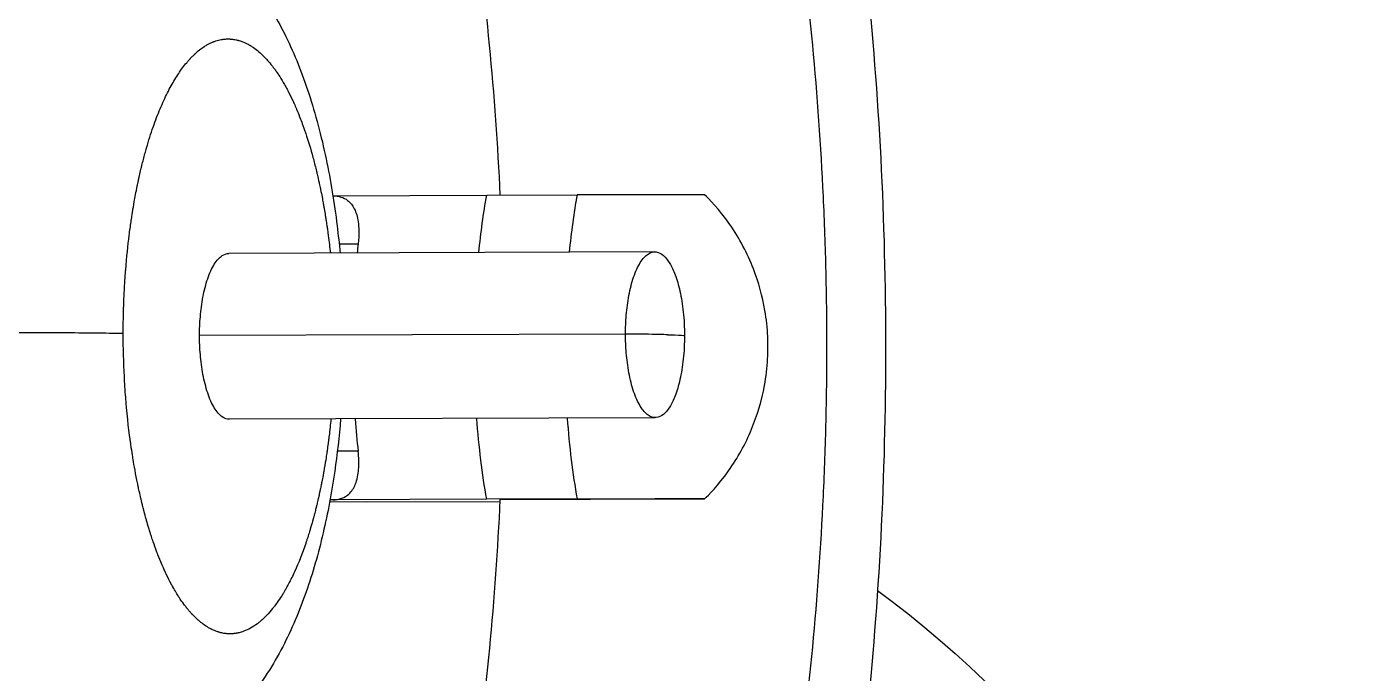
# Model space of a CAD drawing. Header units: millimetres. Extents: x 48717 to 75522, y 76128 to 88842.
# Drawn here: x 57371.9 to 57469.3, y 81718.6 to 81765.3 of the extents above; entities that cross this region are included whole.
import ezdxf

# ---------------------------------------------------------------- set-up
doc = ezdxf.new("R2010")
doc.units = ezdxf.units.MM
doc.layers.add('Top (Plan) View2-DV20-S1B-001a', color=140, linetype='Continuous')
doc.layers.add('Top (Plan) View2-DV20-S1B-002a', color=140, linetype='Continuous')

# ---------------------------------------------------------------- blocks, each defined once
blk = doc.blocks.new('*U751')
at = {"layer": 'Top (Plan) View2-DV20-S1B-002a', "color": 0, "linetype": 'ByBlock', "lineweight": -2}
for p, q in [((57394.023, 81753.098), (57405.156, 81753.14)), ((57394.023, 81753.098), (57394.032, 81753.098)), ((57405.156, 81753.14), (57411.698, 81753.165)), ((57394.474, 81749.629), (57395.85, 81749.62)), ((57417.32, 81749.043), (57386.48, 81748.926)), ((57415.208, 81743.099), (57384.368, 81742.982)), ((57417.366, 81737.043), (57386.525, 81736.926)), ((57395.85, 81734.621), (57394.347, 81734.63)), ((57393.79, 81730.966), (57396.427, 81730.949)), ((57394.008, 81731.099), (57393.814, 81731.1)), ((57405.156, 81731.141), (57394.008, 81731.099)), ((57396.427, 81730.949), (57406.137, 81730.986)), ((57411.698, 81731.166), (57405.156, 81731.141)), ((57406.143, 81731.116), (57412.685, 81731.14))]:
    blk.add_line(p, q, dxfattribs=at)
for points, knots in [([(57406.141, 81753.144), (57405.799, 81760.385), (57405.103, 81767.703), (57403.526, 81778.226), (57402.908, 81781.672), (57401.727, 81787.264), (57401.208, 81789.481), (57400.654, 81791.621)], [-3.44926, -3.44926, -3.44926, -3.44926, -2.469944, -2.469944, -1.975955, -1.975955, -1.635717, -1.635717, -1.635717, -1.635717]), ([(57424.041, 81791.621), (57424.586, 81789.509), (57425.098, 81787.322), (57426.271, 81781.761), (57426.89, 81778.315), (57428.476, 81767.731), (57429.175, 81760.345), (57429.599, 81751.215), (57429.661, 81749.394), (57429.786, 81743.975), (57429.787, 81740.419), (57429.662, 81735.006), (57429.599, 81733.188), (57429.344, 81727.724), (57429.086, 81724.067), (57428.388, 81716.82), (57427.947, 81713.231), (57426.625, 81704.48), (57425.631, 81699.428), (57423.792, 81692.03), (57423.062, 81689.443), (57422.285, 81686.999)], [1.640429, 1.640429, 1.640429, 1.640429, 1.975955, 1.975955, 2.469944, 2.469944, 3.457922, 3.457922, 3.704916, 3.704916, 4.198905, 4.198905, 4.445899, 4.445899, 4.939888, 4.939888, 5.433877, 5.433877, 6.17486, 6.17486, 6.602891, 6.602891, 6.602891, 6.602891]), ([(57429.134, 81791.621), (57429.809, 81788.465), (57430.43, 81785.153), (57431.633, 81777.688), (57432.192, 81773.487), (57433.099, 81764.821), (57433.449, 81760.355), (57433.917, 81751.287), (57434.035, 81746.684), (57434.035, 81737.486), (57433.917, 81732.89), (57433.449, 81723.846), (57433.099, 81719.398), (57432.192, 81710.78), (57431.633, 81706.611), (57430.339, 81698.646), (57429.603, 81694.85), (57427.961, 81687.577), (57427.05, 81684.118), (57426.086, 81680.914)], [-3.495986, -3.495986, -3.495986, -3.495986, -3.242728, -3.242728, -2.947935, -2.947935, -2.653141, -2.653141, -2.358348, -2.358348, -2.063554, -2.063554, -1.768761, -1.768761, -1.473967, -1.473967, -1.179174, -1.179174, -0.873245, -0.873245, -0.873245, -0.873245]), ([(57378.222, 81774.368), (57379.239, 81774.279), (57380.273, 81774.057), (57382.237, 81773.385), (57383.168, 81772.934), (57384.939, 81771.831), (57385.776, 81771.166), (57387.329, 81769.671), (57388.049, 81768.814), (57389.417, 81766.885), (57390.05, 81765.794), (57391.249, 81763.343), (57391.798, 81761.959), (57392.765, 81759.008), (57393.184, 81757.422), (57393.859, 81754.213), (57394.126, 81752.586), (57394.408, 81750.273), (57394.478, 81749.617), (57394.538, 81748.957)], [0, 0, 0, 0, 3.57289, 3.57289, 7.2111, 7.2111, 11.061219, 11.061219, 15.226807, 15.226807, 19.964831, 19.964831, 25.317308, 25.317308, 30.821538, 30.821538, 36.021962, 36.021962, 38.045423, 38.045423, 38.045423, 38.045423]), ([(57378.842, 81743.127), (57378.842, 81743.516), (57378.848, 81744.099), (57378.864, 81744.776), (57378.875, 81745.114), (57378.881, 81745.282), (57378.885, 81745.377), (57378.886, 81745.424), (57378.887, 81745.448), (57378.887, 81745.45), (57378.889, 81745.495), (57378.897, 81745.71), (57378.925, 81746.283), (57378.937, 81746.516), (57378.963, 81746.926), (57378.972, 81747.072), (57378.988, 81747.307), (57378.997, 81747.429), (57379.008, 81747.577), (57379.014, 81747.652), (57379.017, 81747.69), (57379.018, 81747.707), (57379.019, 81747.718), (57379.02, 81747.725), (57379.095, 81748.693), (57379.185, 81749.526), (57379.318, 81750.591), (57379.362, 81750.916), (57379.427, 81751.359), (57379.448, 81751.5), (57379.479, 81751.7), (57379.494, 81751.798), (57379.511, 81751.907), (57379.52, 81751.96), (57379.524, 81751.987), (57379.526, 81751.998), (57379.527, 81752.005), (57379.528, 81752.011), (57379.551, 81752.151), (57379.588, 81752.375), (57379.696, 81752.983), (57379.767, 81753.367), (57379.882, 81753.931), (57379.907, 81754.048), (57379.936, 81754.184), (57379.939, 81754.199), (57379.946, 81754.23), (57379.948, 81754.238), (57379.955, 81754.27), (57379.969, 81754.335), (57380.019, 81754.564), (57380.063, 81754.756), (57380.114, 81754.971), (57380.138, 81755.074), (57380.162, 81755.173), (57380.174, 81755.221), (57380.178, 81755.236), (57380.186, 81755.271), (57380.225, 81755.427), (57380.301, 81755.726), (57380.376, 81756.01), (57380.455, 81756.296), (57380.492, 81756.429), (57380.607, 81756.83), (57380.686, 81757.09), (57380.926, 81757.847), (57381.092, 81758.32), (57381.432, 81759.207), (57381.605, 81759.619), (57381.956, 81760.382), (57382.133, 81760.732), (57382.49, 81761.378), (57382.671, 81761.676), (57383.043, 81762.233), (57383.234, 81762.49), (57383.486, 81762.793), (57383.562, 81762.882), (57383.653, 81762.983), (57383.704, 81763.039), (57383.73, 81763.067), (57383.743, 81763.081), (57383.744, 81763.082), (57383.766, 81763.105), (57383.803, 81763.144), (57383.883, 81763.225), (57383.913, 81763.255), (57383.965, 81763.305), (57383.993, 81763.332), (57384.028, 81763.365), (57384.044, 81763.379), (57384.054, 81763.389), (57384.061, 81763.394), (57384.216, 81763.536), (57384.349, 81763.644), (57384.519, 81763.771), (57384.571, 81763.808), (57384.64, 81763.856), (57384.673, 81763.878), (57384.708, 81763.902), (57384.725, 81763.912), (57384.733, 81763.918), (57384.736, 81763.92), (57384.739, 81763.921), (57384.74, 81763.922), (57384.786, 81763.952), (57384.867, 81764.003), (57385.045, 81764.1), (57385.114, 81764.135), (57385.231, 81764.189), (57385.273, 81764.207), (57385.339, 81764.234), (57385.373, 81764.248), (57385.415, 81764.264), (57385.436, 81764.271), (57385.447, 81764.275), (57385.451, 81764.277), (57385.454, 81764.278), (57385.456, 81764.279), (57385.58, 81764.323), (57385.766, 81764.377), (57385.986, 81764.419), (57386.097, 81764.434), (57386.16, 81764.441), (57386.191, 81764.444), (57386.207, 81764.446), (57386.208, 81764.446), (57386.239, 81764.449), (57386.354, 81764.461), (57386.582, 81764.45), (57386.609, 81764.449), (57386.64, 81764.446), (57386.644, 81764.446), (57386.651, 81764.445), (57386.653, 81764.445), (57386.661, 81764.445), (57386.678, 81764.443), (57386.736, 81764.438), (57386.785, 81764.431), (57386.895, 81764.415), (57386.959, 81764.403), (57387.04, 81764.386), (57387.065, 81764.38), (57387.089, 81764.374), (57387.092, 81764.374), (57387.096, 81764.373), (57387.097, 81764.373), (57387.1, 81764.372), (57387.105, 81764.371), (57387.123, 81764.366), (57387.166, 81764.355), (57387.205, 81764.344), (57387.33, 81764.308), (57387.421, 81764.275), (57387.667, 81764.178), (57387.794, 81764.113), (57387.928, 81764.041), (57387.963, 81764.021), (57387.992, 81764.004), (57387.995, 81764.002), (57387.999, 81764), (57387.999, 81763.999), (57388.001, 81763.999), (57388.008, 81763.994), (57388.031, 81763.981), (57388.086, 81763.947), (57388.268, 81763.832), (57388.564, 81763.616), (57388.89, 81763.325), (57389.116, 81763.095), (57389.244, 81762.957), (57389.308, 81762.885), (57389.34, 81762.849), (57389.341, 81762.848), (57389.345, 81762.843), (57389.411, 81762.77), (57389.601, 81762.535), (57389.679, 81762.435), (57389.818, 81762.247), (57389.868, 81762.178), (57389.948, 81762.063), (57389.99, 81762.003), (57390.04, 81761.929), (57390.066, 81761.89), (57390.08, 81761.869), (57390.086, 81761.859), (57390.09, 81761.854), (57390.091, 81761.851), (57390.197, 81761.691), (57390.31, 81761.511), (57390.488, 81761.208), (57390.549, 81761.102), (57390.642, 81760.933), (57390.689, 81760.846), (57390.745, 81760.741), (57390.773, 81760.687), (57390.785, 81760.664), (57390.793, 81760.648), (57390.798, 81760.639), (57390.913, 81760.416), (57391.024, 81760.19), (57391.189, 81759.835), (57391.243, 81759.714), (57391.324, 81759.529), (57391.365, 81759.435), (57391.412, 81759.324), (57391.438, 81759.262), (57391.45, 81759.232), (57391.457, 81759.216), (57391.458, 81759.213), (57391.508, 81759.094), (57391.584, 81758.907), (57391.735, 81758.514), (57391.791, 81758.363), (57391.884, 81758.107), (57391.916, 81758.017), (57391.966, 81757.873), (57391.992, 81757.799), (57392.022, 81757.71), (57392.038, 81757.664), (57392.045, 81757.641), (57392.049, 81757.631), (57392.051, 81757.624), (57392.052, 81757.62), (57392.24, 81757.061), (57392.415, 81756.482), (57392.658, 81755.587), (57392.736, 81755.284), (57392.824, 81754.921), (57392.838, 81754.863), (57392.853, 81754.801), (57392.854, 81754.795), (57392.855, 81754.791), (57392.856, 81754.786), (57392.864, 81754.753), (57392.875, 81754.707), (57392.911, 81754.554), (57392.945, 81754.408), (57393.009, 81754.122), (57393.032, 81754.015), (57393.07, 81753.839), (57393.083, 81753.777), (57393.11, 81753.648), (57393.119, 81753.602), (57393.17, 81753.355), (57393.205, 81753.177), (57393.266, 81752.859), (57393.292, 81752.72), (57393.317, 81752.586), (57393.321, 81752.565), (57393.324, 81752.544), (57393.327, 81752.53), (57393.329, 81752.518), (57393.338, 81752.468), (57393.359, 81752.348), (57393.408, 81752.067), (57393.464, 81751.73), (57393.505, 81751.473), (57393.521, 81751.372), (57393.521, 81751.373), (57393.521, 81751.369), (57393.523, 81751.356), (57393.526, 81751.335), (57393.54, 81751.249), (57393.559, 81751.122), (57393.6, 81750.845), (57393.615, 81750.739), (57393.64, 81750.557), (57393.654, 81750.461), (57393.67, 81750.34), (57393.678, 81750.277), (57393.683, 81750.242), (57393.685, 81750.226), (57393.686, 81750.217), (57393.687, 81750.213), (57393.742, 81749.792), (57393.792, 81749.373), (57393.837, 81748.954)], [0.5000009, 0.5000009, 0.5000009, 0.5000009, 0.5078134, 0.5117197, 0.5136728, 0.5146493, 0.5151376, 0.5155954, 0.5155954, 0.5156259, 0.5156259, 0.5234384, 0.5234384, 0.5273446, 0.5273446, 0.5292978, 0.5292978, 0.5302743, 0.5307626, 0.5310067, 0.5311288, 0.5311898, 0.5311898, 0.5312509, 0.5312509, 0.5468758, 0.5468758, 0.5546883, 0.5546883, 0.5585946, 0.5585946, 0.5605477, 0.5615243, 0.5620125, 0.5622567, 0.5623787, 0.5623787, 0.5625008, 0.5625008, 0.5703133, 0.5703133, 0.5781258, 0.5781258, 0.5800789, 0.5800789, 0.580323, 0.580323, 0.5805672, 0.5805672, 0.5810555, 0.582032, 0.5859383, 0.5859383, 0.5878914, 0.588868, 0.588868, 0.5893562, 0.5893562, 0.5898445, 0.5937508, 0.597657, 0.597657, 0.6015632, 0.6015632, 0.6093757, 0.6093757, 0.6250007, 0.6250007, 0.6406257, 0.6406257, 0.6562506, 0.6562506, 0.6718756, 0.6718756, 0.6875006, 0.6875006, 0.6914068, 0.6933599, 0.6943365, 0.695252, 0.695252, 0.6953131, 0.6953131, 0.6992193, 0.6992193, 0.7011724, 0.7011724, 0.702149, 0.7026373, 0.7028814, 0.7028814, 0.7031256, 0.7031256, 0.710938, 0.710938, 0.7148443, 0.7148443, 0.7167974, 0.717774, 0.7182622, 0.7185064, 0.7186285, 0.7186285, 0.7187505, 0.7187505, 0.726563, 0.726563, 0.7304693, 0.7304693, 0.7324224, 0.7324224, 0.7333989, 0.7338872, 0.7341314, 0.7342534, 0.7343145, 0.7343145, 0.7343755, 0.7343755, 0.742188, 0.7460942, 0.7480473, 0.7490239, 0.7499394, 0.7499394, 0.7500005, 0.7500005, 0.757813, 0.757813, 0.7587895, 0.7587895, 0.7589116, 0.7589116, 0.7590337, 0.7590337, 0.7592778, 0.7597661, 0.7617192, 0.7617192, 0.7656254, 0.7656254, 0.7675786, 0.7675786, 0.7678227, 0.7678227, 0.7678837, 0.7678837, 0.7679448, 0.7680668, 0.7685551, 0.7695317, 0.7695317, 0.7734379, 0.7734379, 0.7812504, 0.7812504, 0.7851566, 0.7851566, 0.7856449, 0.785706, 0.785706, 0.785767, 0.785767, 0.7861332, 0.7871098, 0.7890629, 0.7968754, 0.8046879, 0.8085941, 0.8105472, 0.8124698, 0.8124698, 0.8125003, 0.8125003, 0.8203128, 0.8203128, 0.8242191, 0.8242191, 0.8261722, 0.8261722, 0.8271488, 0.827637, 0.8278812, 0.8280032, 0.8280948, 0.8280948, 0.8281253, 0.8281253, 0.8359378, 0.8359378, 0.839844, 0.839844, 0.8417972, 0.8427737, 0.843262, 0.8435062, 0.8435062, 0.8437503, 0.8437503, 0.8515628, 0.8515628, 0.855469, 0.855469, 0.8574221, 0.8583987, 0.858887, 0.8593142, 0.8593142, 0.8593753, 0.8593753, 0.8671877, 0.8671877, 0.871094, 0.871094, 0.8730471, 0.8730471, 0.8740237, 0.874512, 0.8747561, 0.8748782, 0.8749392, 0.8749392, 0.8750002, 0.8750002, 0.8906252, 0.8906252, 0.8984377, 0.8984377, 0.8999025, 0.8999025, 0.9000246, 0.9000246, 0.9001467, 0.9003908, 0.9023439, 0.9023439, 0.9062502, 0.9062502, 0.9082033, 0.9082033, 0.9091799, 0.9091799, 0.9101564, 0.9101564, 0.9140627, 0.9140627, 0.9179689, 0.9179689, 0.9184572, 0.9187013, 0.9187013, 0.9189455, 0.9189455, 0.919922, 0.9218751, 0.9257814, 0.9281007, 0.9281007, 0.9282228, 0.9282228, 0.9287111, 0.9296876, 0.9296876, 0.9335939, 0.9335939, 0.935547, 0.935547, 0.9365236, 0.9370118, 0.937256, 0.937378, 0.9374696, 0.9374696, 0.9375001, 0.9375001, 0.94764, 0.94764, 0.94764, 0.94764]), ([(57394.032, 81753.098), (57394.232, 81753.097), (57394.427, 81753.07), (57394.784, 81752.959), (57394.943, 81752.878), (57395.293, 81752.613), (57395.453, 81752.406), (57395.716, 81751.886), (57395.802, 81751.56), (57395.906, 81750.831), (57395.925, 81750.3), (57395.85, 81749.62)], [0.0025732, 0.0025732, 0.0025732, 0.0025732, 0.0668671, 0.0668671, 0.1294366, 0.1294366, 0.2230373, 0.2230373, 0.3358807, 0.3358807, 0.469553, 0.469553, 0.469553, 0.469553]), ([(57420.935, 81753.171), (57419.172, 81753.175), (57417.563, 81753.176), (57414.329, 81753.174), (57412.816, 81753.17), (57411.698, 81753.165)], [-0.6264189, -0.6264189, -0.6264189, -0.6264189, -0.3589308, -0.3589308, 0, 0, 0, 0]), ([(57420.936, 81731.172), (57421.205, 81731.432), (57421.909, 81732.12), (57423.337, 81734.131), (57423.893, 81735.143), (57424.754, 81737.225), (57425.069, 81738.291), (57425.385, 81740.015), (57425.463, 81740.658), (57425.53, 81741.842), (57425.532, 81742.379), (57425.476, 81743.546), (57425.407, 81744.174), (57425.123, 81745.825), (57424.843, 81746.837), (57424.028, 81748.944), (57423.458, 81750.025), (57421.967, 81752.17), (57421.22, 81752.898), (57420.935, 81753.171)], [0.0000306, 0.0000306, 0.0000306, 0.0000306, 0.113944, 0.113944, 0.2126323, 0.2126323, 0.3072869, 0.3072869, 0.3626238, 0.3626238, 0.4086978, 0.4086978, 0.4625818, 0.4625818, 0.5520161, 0.5520161, 0.6564547, 0.6564547, 0.7774575, 0.7774575, 0.7774575, 0.7774575]), ([(57384.368, 81742.982), (57384.368, 81743.431), (57384.385, 81743.88), (57384.464, 81744.816), (57384.526, 81745.303), (57384.703, 81746.243), (57384.818, 81746.696), (57385.095, 81747.508), (57385.258, 81747.866), (57385.613, 81748.434), (57385.806, 81748.643), (57386.162, 81748.876), (57386.323, 81748.925), (57386.48, 81748.926)], [0, 0, 0, 0, 0.0666173, 0.0666173, 0.1332347, 0.1332347, 0.199852, 0.199852, 0.2664694, 0.2664694, 0.3330867, 0.3330867, 0.3875058, 0.3875058, 0.3875058, 0.3875058]), ([(57378.842, 81743.127), (57378.442, 81743.138), (57377.836, 81743.148), (57377.01, 81743.158), (57376.597, 81743.162), (57376.129, 81743.167), (57375.62, 81743.171), (57374.856, 81743.177), (57374, 81743.182), (57373.096, 81743.185), (57372.193, 81743.189), (57371.242, 81743.191), (57370.308, 81743.191), (57369.205, 81743.192), (57368.125, 81743.191), (57367.141, 81743.189)], [0.0001055, 0.0001055, 0.0001055, 0.0001055, 0.25, 0.25, 0.25, 0.375, 0.375, 0.375, 0.5625, 0.5625, 0.5625, 0.75, 0.75, 0.75, 0.9715873, 0.9715873, 0.9715873, 0.9715873]), ([(57393.883, 81736.954), (57393.861, 81736.739), (57393.84, 81736.543), (57393.821, 81736.367), (57393.767, 81735.877), (57393.723, 81735.541), (57393.699, 81735.358), (57393.697, 81735.339), (57393.694, 81735.321), (57393.692, 81735.305), (57393.691, 81735.297), (57393.69, 81735.29), (57393.689, 81735.283), (57393.689, 81735.279), (57393.688, 81735.276), (57393.688, 81735.272), (57393.688, 81735.271), (57393.688, 81735.269), (57393.687, 81735.268), (57393.687, 81735.267), (57393.687, 81735.266), (57393.687, 81735.265), (57393.687, 81735.265), (57393.687, 81735.265), (57393.687, 81735.264), (57393.687, 81735.264), (57393.687, 81735.264), (57393.687, 81735.263), (57393.685, 81735.253), (57393.68, 81735.216), (57393.677, 81735.192), (57393.672, 81735.149), (57393.666, 81735.108), (57393.661, 81735.069), (57393.632, 81734.856), (57393.61, 81734.705), (57393.598, 81734.618), (57393.59, 81734.563), (57393.585, 81734.533), (57393.585, 81734.53), (57393.585, 81734.529), (57393.584, 81734.522), (57393.583, 81734.516), (57393.582, 81734.509), (57393.581, 81734.503), (57393.58, 81734.495), (57393.578, 81734.481), (57393.575, 81734.463), (57393.572, 81734.444), (57393.543, 81734.247), (57393.478, 81733.806), (57393.356, 81733.129), (57393.353, 81733.112), (57393.35, 81733.095), (57393.347, 81733.078), (57393.346, 81733.069), (57393.345, 81733.065), (57393.344, 81733.06), (57393.343, 81733.055), (57393.342, 81733.05), (57393.341, 81733.045), (57393.338, 81733.025), (57393.334, 81733.005), (57393.33, 81732.985), (57393.324, 81732.951), (57393.318, 81732.917), (57393.311, 81732.882), (57393.311, 81732.877), (57393.31, 81732.872), (57393.309, 81732.867), (57393.279, 81732.709), (57393.249, 81732.551), (57393.219, 81732.394), (57393.21, 81732.352), (57393.202, 81732.309), (57393.193, 81732.267), (57393.171, 81732.153), (57393.148, 81732.039), (57393.124, 81731.925), (57393.108, 81731.847), (57393.091, 81731.769), (57393.075, 81731.692), (57393.067, 81731.653), (57393.058, 81731.614), (57393.05, 81731.575), (57393.042, 81731.539), (57393.034, 81731.503), (57393.026, 81731.466), (57393.023, 81731.452), (57393.023, 81731.452), (57393.022, 81731.446), (57393.003, 81731.361), (57392.961, 81731.171), (57392.893, 81730.883), (57392.881, 81730.832), (57392.868, 81730.778), (57392.854, 81730.721), (57392.847, 81730.693), (57392.84, 81730.664), (57392.833, 81730.634), (57392.829, 81730.619), (57392.825, 81730.604), (57392.822, 81730.588), (57392.82, 81730.581), (57392.818, 81730.573), (57392.816, 81730.565), (57392.815, 81730.561), (57392.814, 81730.557), (57392.813, 81730.554), (57392.812, 81730.55), (57392.811, 81730.545), (57392.81, 81730.542), (57392.784, 81730.437), (57392.759, 81730.337), (57392.734, 81730.241), (57392.734, 81730.238), (57392.733, 81730.235), (57392.732, 81730.233), (57392.717, 81730.173), (57392.702, 81730.115), (57392.687, 81730.059), (57392.667, 81729.984), (57392.648, 81729.913), (57392.63, 81729.844), (57392.621, 81729.81), (57392.611, 81729.776), (57392.602, 81729.743), (57392.598, 81729.726), (57392.594, 81729.71), (57392.589, 81729.694), (57392.587, 81729.686), (57392.585, 81729.678), (57392.582, 81729.67), (57392.581, 81729.664), (57392.579, 81729.658), (57392.578, 81729.652), (57392.576, 81729.647), (57392.576, 81729.646), (57392.576, 81729.645), (57392.572, 81729.632), (57392.561, 81729.591), (57392.542, 81729.523), (57392.511, 81729.411), (57392.458, 81729.225), (57392.382, 81728.969), (57392.373, 81728.939), (57392.364, 81728.908), (57392.354, 81728.877), (57392.349, 81728.861), (57392.344, 81728.844), (57392.339, 81728.828), (57392.337, 81728.82), (57392.334, 81728.812), (57392.332, 81728.803), (57392.33, 81728.799), (57392.329, 81728.795), (57392.328, 81728.791), (57392.327, 81728.787), (57392.325, 81728.78), (57392.324, 81728.778), (57392.285, 81728.651), (57392.243, 81728.517), (57392.198, 81728.377), (57392.175, 81728.307), (57392.152, 81728.236), (57392.128, 81728.164), (57392.116, 81728.127), (57392.104, 81728.091), (57392.091, 81728.054), (57392.085, 81728.035), (57392.079, 81728.017), (57392.072, 81727.998), (57392.069, 81727.989), (57392.066, 81727.979), (57392.063, 81727.97), (57392.06, 81727.961), (57392.056, 81727.95), (57392.053, 81727.942), (57391.812, 81727.237), (57391.543, 81726.547), (57391.246, 81725.897), (57391.107, 81725.592), (57390.962, 81725.296), (57390.81, 81725.011), (57390.751, 81724.899), (57390.69, 81724.789), (57390.629, 81724.68), (57390.622, 81724.667), (57390.614, 81724.653), (57390.606, 81724.64), (57390.602, 81724.633), (57390.597, 81724.624), (57390.593, 81724.616), (57390.588, 81724.607), (57390.583, 81724.599), (57390.578, 81724.591), (57390.559, 81724.557), (57390.54, 81724.525), (57390.521, 81724.493), (57390.484, 81724.429), (57390.447, 81724.368), (57390.411, 81724.309), (57390.161, 81723.898), (57389.955, 81723.611), (57389.802, 81723.41), (57389.78, 81723.381), (57389.76, 81723.356), (57389.739, 81723.329), (57389.637, 81723.198), (57389.505, 81723.035), (57389.341, 81722.855), (57389.233, 81722.737), (57389.111, 81722.611), (57388.974, 81722.484), (57388.953, 81722.464), (57388.931, 81722.444), (57388.909, 81722.424), (57388.906, 81722.422), (57388.903, 81722.419), (57388.901, 81722.417), (57388.898, 81722.414), (57388.896, 81722.413), (57388.894, 81722.411), (57388.89, 81722.407), (57388.886, 81722.403), (57388.882, 81722.4), (57388.873, 81722.392), (57388.865, 81722.385), (57388.857, 81722.378), (57388.823, 81722.348), (57388.79, 81722.32), (57388.757, 81722.292), (57388.69, 81722.236), (57388.624, 81722.183), (57388.558, 81722.133), (57388.226, 81721.882), (57387.897, 81721.701), (57387.575, 81721.581), (57387.511, 81721.558), (57387.444, 81721.535), (57387.378, 81721.516), (57387.334, 81721.503), (57387.29, 81721.491), (57387.246, 81721.48), (57387.244, 81721.479), (57387.242, 81721.479), (57387.239, 81721.478), (57387.154, 81721.457), (57387.069, 81721.441), (57386.984, 81721.428), (57386.947, 81721.423), (57386.91, 81721.418), (57386.873, 81721.414), (57386.871, 81721.414), (57386.871, 81721.414), (57386.871, 81721.414), (57386.87, 81721.414), (57386.87, 81721.414), (57386.869, 81721.414), (57386.868, 81721.414), (57386.865, 81721.414), (57386.862, 81721.413), (57386.857, 81721.413), (57386.849, 81721.412), (57386.839, 81721.411), (57386.791, 81721.406), (57386.694, 81721.397), (57386.551, 81721.397), (57386.547, 81721.397), (57386.543, 81721.397), (57386.54, 81721.398), (57386.536, 81721.398), (57386.534, 81721.398), (57386.532, 81721.398), (57386.527, 81721.398), (57386.522, 81721.398), (57386.517, 81721.398), (57386.507, 81721.398), (57386.498, 81721.398), (57386.488, 81721.399), (57386.487, 81721.399), (57386.486, 81721.399), (57386.484, 81721.399), (57386.448, 81721.4), (57386.414, 81721.402), (57386.381, 81721.404), (57386.348, 81721.406), (57386.317, 81721.409), (57386.288, 81721.412), (57386.274, 81721.413), (57386.26, 81721.415), (57386.247, 81721.416), (57386.24, 81721.417), (57386.234, 81721.418), (57386.227, 81721.419), (57386.224, 81721.419), (57386.221, 81721.42), (57386.218, 81721.42), (57386.216, 81721.42), (57386.215, 81721.42), (57386.213, 81721.421), (57386.212, 81721.421), (57386.211, 81721.421), (57386.209, 81721.421), (57386.102, 81721.436), (57385.997, 81721.456), (57385.892, 81721.483), (57385.871, 81721.488), (57385.85, 81721.494), (57385.829, 81721.5), (57385.798, 81721.508), (57385.767, 81721.518), (57385.735, 81721.528), (57385.726, 81721.531), (57385.716, 81721.534), (57385.706, 81721.537), (57385.703, 81721.538), (57385.703, 81721.538), (57385.702, 81721.538), (57385.701, 81721.538), (57385.7, 81721.539), (57385.7, 81721.539), (57385.694, 81721.541), (57385.688, 81721.543), (57385.681, 81721.545), (57385.624, 81721.564), (57385.5, 81721.604), (57385.313, 81721.691), (57385.297, 81721.698), (57385.28, 81721.706), (57385.262, 81721.715), (57385.255, 81721.718), (57385.248, 81721.722), (57385.24, 81721.726), (57385.234, 81721.729), (57385.227, 81721.732), (57385.221, 81721.735), (57385.219, 81721.736), (57385.216, 81721.737), (57385.214, 81721.738), (57385.211, 81721.74), (57385.208, 81721.742), (57385.205, 81721.743), (57385.196, 81721.748), (57385.187, 81721.752), (57385.178, 81721.757), (57385.142, 81721.775), (57385.108, 81721.794), (57385.075, 81721.812), (57385.008, 81721.849), (57384.948, 81721.886), (57384.892, 81721.921), (57384.864, 81721.939), (57384.838, 81721.956), (57384.813, 81721.973), (57384.8, 81721.981), (57384.788, 81721.99), (57384.776, 81721.998), (57384.77, 81722.002), (57384.764, 81722.006), (57384.758, 81722.01), (57384.755, 81722.012), (57384.752, 81722.014), (57384.749, 81722.016), (57384.748, 81722.017), (57384.747, 81722.018), (57384.745, 81722.019), (57384.744, 81722.02), (57384.743, 81722.02), (57384.741, 81722.022), (57384.728, 81722.031), (57384.716, 81722.04), (57384.703, 81722.049), (57384.598, 81722.123), (57384.496, 81722.202), (57384.396, 81722.285), (57384.368, 81722.308), (57384.34, 81722.332), (57384.313, 81722.355), (57384.306, 81722.361), (57384.299, 81722.367), (57384.292, 81722.373), (57384.291, 81722.375), (57384.289, 81722.376), (57384.287, 81722.378), (57384.285, 81722.379), (57384.283, 81722.382), (57384.28, 81722.384), (57384.276, 81722.387), (57384.273, 81722.39), (57384.27, 81722.393), (57384.268, 81722.395), (57384.265, 81722.397), (57384.263, 81722.399), (57384.241, 81722.418), (57384.22, 81722.437), (57384.199, 81722.455), (57384.037, 81722.603), (57383.93, 81722.714), (57383.874, 81722.773), (57383.867, 81722.781), (57383.861, 81722.787), (57383.855, 81722.793), (57383.854, 81722.795), (57383.852, 81722.796), (57383.851, 81722.797), (57383.85, 81722.799), (57383.847, 81722.802), (57383.843, 81722.806), (57383.837, 81722.813), (57383.83, 81722.82), (57383.823, 81722.827), (57383.797, 81722.856), (57383.77, 81722.885), (57383.744, 81722.914), (57383.692, 81722.973), (57383.64, 81723.033), (57383.588, 81723.094), (57383.581, 81723.103), (57383.573, 81723.112), (57383.566, 81723.121), (57383.548, 81723.143), (57383.53, 81723.165), (57383.512, 81723.187), (57383.499, 81723.202), (57383.486, 81723.218), (57383.473, 81723.234), (57383.462, 81723.249), (57383.45, 81723.264), (57383.438, 81723.278), (57383.435, 81723.282), (57383.435, 81723.282), (57383.434, 81723.283), (57383.394, 81723.334), (57383.234, 81723.526), (57382.974, 81723.911), (57382.972, 81723.913), (57382.971, 81723.916), (57382.969, 81723.918), (57382.952, 81723.944), (57382.934, 81723.97), (57382.916, 81723.998), (57382.906, 81724.013), (57382.896, 81724.028), (57382.886, 81724.043), (57382.881, 81724.051), (57382.876, 81724.059), (57382.871, 81724.067), (57382.868, 81724.071), (57382.865, 81724.075), (57382.863, 81724.079), (57382.861, 81724.082), (57382.859, 81724.085), (57382.857, 81724.088), (57382.853, 81724.094), (57382.853, 81724.095), (57382.851, 81724.097), (57382.801, 81724.174), (57382.741, 81724.269), (57382.672, 81724.383), (57382.6, 81724.501), (57382.518, 81724.641), (57382.427, 81724.806), (57382.418, 81724.822), (57382.409, 81724.837), (57382.4, 81724.854), (57382.386, 81724.879), (57382.372, 81724.905), (57382.358, 81724.931), (57382.351, 81724.944), (57382.343, 81724.958), (57382.336, 81724.971), (57382.332, 81724.978), (57382.329, 81724.985), (57382.325, 81724.992), (57382.321, 81724.999), (57382.317, 81725.007), (57382.314, 81725.012), (57382.185, 81725.253), (57382.067, 81725.49), (57381.958, 81725.718), (57381.938, 81725.758), (57381.92, 81725.798), (57381.901, 81725.838), (57381.88, 81725.882), (57381.86, 81725.926), (57381.84, 81725.97), (57381.83, 81725.991), (57381.82, 81726.013), (57381.81, 81726.034), (57381.805, 81726.045), (57381.801, 81726.055), (57381.796, 81726.065), (57381.793, 81726.071), (57381.791, 81726.077), (57381.788, 81726.083), (57381.787, 81726.085), (57381.786, 81726.088), (57381.784, 81726.091), (57381.783, 81726.093), (57381.782, 81726.097), (57381.781, 81726.099), (57381.698, 81726.282), (57381.553, 81726.608), (57381.351, 81727.129), (57381.351, 81727.131), (57381.35, 81727.133), (57381.349, 81727.136), (57381.335, 81727.171), (57381.321, 81727.206), (57381.307, 81727.243), (57381.3, 81727.263), (57381.292, 81727.283), (57381.285, 81727.303), (57381.281, 81727.313), (57381.277, 81727.323), (57381.273, 81727.333), (57381.271, 81727.338), (57381.27, 81727.344), (57381.268, 81727.349), (57381.267, 81727.351), (57381.266, 81727.354), (57381.265, 81727.356), (57381.264, 81727.359), (57381.263, 81727.362), (57381.262, 81727.364), (57381.177, 81727.591), (57381.093, 81727.825), (57381.01, 81728.066), (57380.969, 81728.187), (57380.928, 81728.309), (57380.887, 81728.433), (57380.866, 81728.495), (57380.846, 81728.558), (57380.826, 81728.621), (57380.825, 81728.625), (57380.823, 81728.629), (57380.822, 81728.633), (57380.813, 81728.66), (57380.804, 81728.688), (57380.796, 81728.716), (57380.791, 81728.732), (57380.786, 81728.748), (57380.78, 81728.763), (57380.776, 81728.777), (57380.772, 81728.791), (57380.767, 81728.805), (57380.765, 81728.812), (57380.765, 81728.812), (57380.765, 81728.814), (57380.752, 81728.854), (57380.698, 81729.023), (57380.608, 81729.334), (57380.599, 81729.364), (57380.589, 81729.396), (57380.58, 81729.429), (57380.572, 81729.456), (57380.564, 81729.484), (57380.556, 81729.513), (57380.552, 81729.528), (57380.547, 81729.543), (57380.543, 81729.558), (57380.541, 81729.565), (57380.539, 81729.573), (57380.537, 81729.58), (57380.536, 81729.584), (57380.534, 81729.588), (57380.533, 81729.592), (57380.532, 81729.596), (57380.531, 81729.601), (57380.53, 81729.603), (57380.522, 81729.632), (57380.514, 81729.66), (57380.507, 81729.687), (57380.447, 81729.899), (57380.396, 81730.091), (57380.352, 81730.259), (57380.343, 81730.291), (57380.335, 81730.322), (57380.327, 81730.352), (57380.323, 81730.367), (57380.32, 81730.382), (57380.316, 81730.397), (57380.314, 81730.404), (57380.312, 81730.411), (57380.31, 81730.419), (57380.308, 81730.426), (57380.307, 81730.431), (57380.305, 81730.44), (57380.291, 81730.495), (57380.277, 81730.55), (57380.263, 81730.605), (57380.24, 81730.695), (57380.218, 81730.785), (57380.196, 81730.875), (57380.178, 81730.949), (57380.16, 81731.023), (57380.142, 81731.097), (57380.133, 81731.134), (57380.124, 81731.171), (57380.116, 81731.209), (57380.107, 81731.244), (57380.099, 81731.279), (57380.091, 81731.314), (57380.087, 81731.333), (57380.086, 81731.335), (57380.084, 81731.345), (57380.058, 81731.455), (57380.015, 81731.642), (57379.957, 81731.915), (57379.946, 81731.964), (57379.935, 81732.016), (57379.924, 81732.07), (57379.918, 81732.098), (57379.912, 81732.126), (57379.906, 81732.154), (57379.903, 81732.169), (57379.9, 81732.183), (57379.897, 81732.198), (57379.896, 81732.205), (57379.894, 81732.213), (57379.893, 81732.22), (57379.891, 81732.228), (57379.889, 81732.236), (57379.888, 81732.243), (57379.737, 81732.972), (57379.632, 81733.578), (57379.558, 81734.024), (57379.548, 81734.087), (57379.537, 81734.149), (57379.528, 81734.205), (57379.497, 81734.4), (57379.463, 81734.619), (57379.427, 81734.863), (57379.319, 81735.599), (57379.192, 81736.564), (57379.081, 81737.79), (57379.07, 81737.906), (57379.06, 81738.025), (57379.05, 81738.146), (57379.045, 81738.207), (57379.04, 81738.268), (57379.035, 81738.33), (57379.032, 81738.361), (57379.03, 81738.392), (57379.027, 81738.423), (57379.026, 81738.439), (57379.025, 81738.454), (57379.023, 81738.47), (57379.023, 81738.478), (57379.022, 81738.486), (57379.022, 81738.493), (57379.021, 81738.501), (57379.02, 81738.511), (57379.02, 81738.517), (57378.981, 81739.018), (57378.948, 81739.524), (57378.922, 81740.034), (57378.869, 81741.054), (57378.843, 81742.091), (57378.842, 81743.127)], [0.0480339, 0.0480339, 0.0480339, 0.0480339, 0.0513458, 0.0513458, 0.0513458, 0.060547, 0.060547, 0.060547, 0.0615236, 0.0615236, 0.0615236, 0.0620118, 0.0620118, 0.0620118, 0.062256, 0.062256, 0.062256, 0.0623706, 0.0623706, 0.0623706, 0.062428, 0.062428, 0.062428, 0.0624567, 0.0624567, 0.0624567, 0.0624853, 0.0624853, 0.0624853, 0.062788, 0.062788, 0.062788, 0.0633459, 0.0633459, 0.0633459, 0.0664064, 0.0664064, 0.0664064, 0.0683595, 0.0683595, 0.0683595, 0.0688478, 0.0688478, 0.0688478, 0.0693361, 0.0693361, 0.0693361, 0.0703126, 0.0703126, 0.0703126, 0.0800783, 0.0800783, 0.0800783, 0.0803224, 0.0803224, 0.0803224, 0.0804445, 0.0804445, 0.0804445, 0.0805666, 0.0805666, 0.0805666, 0.0810548, 0.0810548, 0.0810548, 0.0819047, 0.0819047, 0.0819047, 0.0820314, 0.0820314, 0.0820314, 0.0859377, 0.0859377, 0.0859377, 0.0869958, 0.0869958, 0.0869958, 0.0898439, 0.0898439, 0.0898439, 0.091797, 0.091797, 0.091797, 0.0927736, 0.0927736, 0.0927736, 0.0936891, 0.0936891, 0.0936891, 0.0940592, 0.0940592, 0.0940592, 0.0996096, 0.0996096, 0.0996096, 0.1005861, 0.1005861, 0.1005861, 0.1010744, 0.1010744, 0.1010744, 0.1013185, 0.1013185, 0.1013185, 0.1014406, 0.1014406, 0.1014406, 0.1015017, 0.1015017, 0.1015017, 0.1015627, 0.1015627, 0.1015627, 0.1039283, 0.1039283, 0.1039283, 0.1039964, 0.1039964, 0.1039964, 0.1054689, 0.1054689, 0.1054689, 0.1074221, 0.1074221, 0.1074221, 0.1083986, 0.1083986, 0.1083986, 0.1088869, 0.1088869, 0.1088869, 0.1091311, 0.1091311, 0.1091311, 0.1093142, 0.1093142, 0.1093142, 0.1094844, 0.1094844, 0.1094844, 0.112038, 0.112038, 0.112038, 0.1162112, 0.1162112, 0.1162112, 0.1166994, 0.1166994, 0.1166994, 0.1169436, 0.1169436, 0.1169436, 0.1170656, 0.1170656, 0.1170656, 0.1171267, 0.1171267, 0.1171267, 0.1171877, 0.1171877, 0.1171877, 0.121094, 0.121094, 0.121094, 0.1230471, 0.1230471, 0.1230471, 0.1240237, 0.1240237, 0.1240237, 0.124512, 0.124512, 0.124512, 0.1247561, 0.1247561, 0.1247561, 0.1250002, 0.1250002, 0.1250002, 0.1462859, 0.1462859, 0.1462859, 0.1562503, 0.1562503, 0.1562503, 0.1601565, 0.1601565, 0.1601565, 0.1606448, 0.1606448, 0.1606448, 0.160889, 0.160889, 0.160889, 0.1611331, 0.1611331, 0.1611331, 0.1621097, 0.1621097, 0.1621097, 0.1640628, 0.1640628, 0.1640628, 0.1777347, 0.1777347, 0.1777347, 0.1796878, 0.1796878, 0.1796878, 0.1891039, 0.1891039, 0.1891039, 0.1953129, 0.1953129, 0.1953129, 0.1962894, 0.1962894, 0.1962894, 0.1964115, 0.1964115, 0.1964115, 0.1965336, 0.1965336, 0.1965336, 0.1967777, 0.1967777, 0.1967777, 0.197266, 0.197266, 0.197266, 0.1992191, 0.1992191, 0.1992191, 0.2031254, 0.2031254, 0.2031254, 0.2226567, 0.2226567, 0.2226567, 0.2265629, 0.2265629, 0.2265629, 0.2291689, 0.2291689, 0.2291689, 0.2293016, 0.2293016, 0.2293016, 0.2343754, 0.2343754, 0.2343754, 0.2365727, 0.2365727, 0.2365727, 0.2366948, 0.2366948, 0.2366948, 0.2368168, 0.2368168, 0.2368168, 0.2373051, 0.2373051, 0.2373051, 0.2382817, 0.2382817, 0.2382817, 0.2431645, 0.2431645, 0.2431645, 0.2432866, 0.2432866, 0.2432866, 0.2434087, 0.2434087, 0.2434087, 0.2436528, 0.2436528, 0.2436528, 0.2441411, 0.2441411, 0.2441411, 0.2442112, 0.2442112, 0.2442112, 0.2460942, 0.2460942, 0.2460942, 0.2480473, 0.2480473, 0.2480473, 0.2490239, 0.2490239, 0.2490239, 0.2495122, 0.2495122, 0.2495122, 0.2497563, 0.2497563, 0.2497563, 0.2498784, 0.2498784, 0.2498784, 0.2500005, 0.2500005, 0.2500005, 0.2565041, 0.2565041, 0.2565041, 0.257813, 0.257813, 0.257813, 0.2597661, 0.2597661, 0.2597661, 0.2603765, 0.2603765, 0.2603765, 0.2605596, 0.2605596, 0.2605596, 0.2607427, 0.2607427, 0.2607427, 0.2617192, 0.2617192, 0.2617192, 0.2695318, 0.2695318, 0.2695318, 0.2702163, 0.2702163, 0.2702163, 0.2705083, 0.2705083, 0.2705083, 0.2707525, 0.2707525, 0.2707525, 0.2708377, 0.2708377, 0.2708377, 0.2709966, 0.2709966, 0.2709966, 0.2714849, 0.2714849, 0.2714849, 0.273438, 0.273438, 0.273438, 0.2773443, 0.2773443, 0.2773443, 0.2792974, 0.2792974, 0.2792974, 0.280274, 0.280274, 0.280274, 0.2807622, 0.2807622, 0.2807622, 0.2810064, 0.2810064, 0.2810064, 0.2811285, 0.2811285, 0.2811285, 0.2812505, 0.2812505, 0.2812505, 0.2820907, 0.2820907, 0.2820907, 0.289063, 0.289063, 0.289063, 0.2910162, 0.2910162, 0.2910162, 0.2915044, 0.2915044, 0.2915044, 0.2916265, 0.2916265, 0.2916265, 0.2917486, 0.2917486, 0.2917486, 0.2918905, 0.2918905, 0.2918905, 0.2919927, 0.2919927, 0.2919927, 0.2929693, 0.2929693, 0.2929693, 0.3007818, 0.3007818, 0.3007818, 0.3017584, 0.3017584, 0.3017584, 0.3020025, 0.3020025, 0.3020025, 0.3022467, 0.3022467, 0.3022467, 0.3027349, 0.3027349, 0.3027349, 0.3046881, 0.3046881, 0.3046881, 0.3085943, 0.3085943, 0.3085943, 0.3091634, 0.3091634, 0.3091634, 0.3105475, 0.3105475, 0.3105475, 0.311524, 0.311524, 0.311524, 0.3124395, 0.3124395, 0.3124395, 0.3126541, 0.3126541, 0.3126541, 0.3261725, 0.3261725, 0.3261725, 0.3262513, 0.3262513, 0.3262513, 0.327149, 0.327149, 0.327149, 0.3276373, 0.3276373, 0.3276373, 0.3278815, 0.3278815, 0.3278815, 0.3280035, 0.3280035, 0.3280035, 0.3280951, 0.3280951, 0.3280951, 0.3282989, 0.3282989, 0.3282989, 0.3346155, 0.3346155, 0.3346155, 0.3411774, 0.3411774, 0.3411774, 0.3417975, 0.3417975, 0.3417975, 0.3427741, 0.3427741, 0.3427741, 0.3432624, 0.3432624, 0.3432624, 0.3435065, 0.3435065, 0.3435065, 0.3437506, 0.3437506, 0.3437506, 0.353712, 0.353712, 0.353712, 0.3554694, 0.3554694, 0.3554694, 0.3574225, 0.3574225, 0.3574225, 0.3583991, 0.3583991, 0.3583991, 0.3588618, 0.3588618, 0.3588618, 0.3591315, 0.3591315, 0.3591315, 0.3592536, 0.3592536, 0.3592536, 0.3593757, 0.3593757, 0.3593757, 0.3730476, 0.3730476, 0.3730476, 0.373111, 0.373111, 0.373111, 0.3740241, 0.3740241, 0.3740241, 0.3745124, 0.3745124, 0.3745124, 0.3747566, 0.3747566, 0.3747566, 0.3748786, 0.3748786, 0.3748786, 0.3749397, 0.3749397, 0.3749397, 0.3750007, 0.3750007, 0.3750007, 0.3828132, 0.3828132, 0.3828132, 0.3867195, 0.3867195, 0.3867195, 0.3886726, 0.3886726, 0.3886726, 0.3887956, 0.3887956, 0.3887956, 0.3896492, 0.3896492, 0.3896492, 0.3901374, 0.3901374, 0.3901374, 0.3905647, 0.3905647, 0.3905647, 0.3907616, 0.3907616, 0.3907616, 0.3968672, 0.3968672, 0.3968672, 0.3974617, 0.3974617, 0.3974617, 0.39795, 0.39795, 0.39795, 0.3981941, 0.3981941, 0.3981941, 0.3983162, 0.3983162, 0.3983162, 0.3983772, 0.3983772, 0.3983772, 0.3984382, 0.3984382, 0.3984382, 0.3991136, 0.3991136, 0.3991136, 0.4042976, 0.4042976, 0.4042976, 0.4052742, 0.4052742, 0.4052742, 0.4057625, 0.4057625, 0.4057625, 0.4060066, 0.4060066, 0.4060066, 0.4062508, 0.4062508, 0.4062508, 0.4077442, 0.4077442, 0.4077442, 0.410157, 0.410157, 0.410157, 0.4121101, 0.4121101, 0.4121101, 0.4130867, 0.4130867, 0.4130867, 0.4140022, 0.4140022, 0.4140022, 0.4144897, 0.4144897, 0.4144897, 0.4199227, 0.4199227, 0.4199227, 0.4208992, 0.4208992, 0.4208992, 0.4213875, 0.4213875, 0.4213875, 0.4216316, 0.4216316, 0.4216316, 0.4217537, 0.4217537, 0.4217537, 0.4218758, 0.4218758, 0.4218758, 0.4355477, 0.4355477, 0.4355477, 0.4374906, 0.4374906, 0.4374906, 0.4443143, 0.4443143, 0.4443143, 0.4648446, 0.4648446, 0.4648446, 0.4667977, 0.4667977, 0.4667977, 0.4677743, 0.4677743, 0.4677743, 0.4682626, 0.4682626, 0.4682626, 0.4685067, 0.4685067, 0.4685067, 0.4686288, 0.4686288, 0.4686288, 0.4687509, 0.4687509, 0.4687509, 0.4791641, 0.4791641, 0.4791641, 0.5000009, 0.5000009, 0.5000009, 0.5000009]), ([(57386.525, 81736.926), (57386.354, 81736.925), (57386.177, 81736.983), (57385.806, 81737.245), (57385.613, 81737.465), (57385.258, 81738.051), (57385.095, 81738.418), (57384.818, 81739.244), (57384.703, 81739.703), (57384.526, 81740.653), (57384.464, 81741.143), (57384.385, 81742.083), (57384.368, 81742.533), (57384.368, 81742.982)], [1.2060787, 1.2060787, 1.2060787, 1.2060787, 1.2657294, 1.2657294, 1.3323468, 1.3323468, 1.3989641, 1.3989641, 1.4655815, 1.4655815, 1.5321988, 1.5321988, 1.5988161, 1.5988161, 1.5988161, 1.5988161]), ([(57418.278, 81743.047), (57418.097, 81743.052), (57417.295, 81743.07), (57416.183, 81743.088), (57415.208, 81743.099)], [0, 0, 0, 0, 0.25, 1, 1, 1, 1]), ([(57418.278, 81743.047), (57418.458, 81743.042), (57419.104, 81743.023), (57419.429, 81743.002), (57419.478, 81742.987)], [0, 0, 0, 0, 0.25, 1, 1, 1, 1]), ([(57394.584, 81736.957), (57394.477, 81735.671), (57394.333, 81734.401), (57393.929, 81731.628), (57393.65, 81730.133), (57392.97, 81727.215), (57392.562, 81725.792), (57391.601, 81723.042), (57391.039, 81721.709), (57389.699, 81719.142), (57388.91, 81717.903), (57387.097, 81715.695), (57386.079, 81714.711), (57383.923, 81713.175), (57382.831, 81712.583), (57380.634, 81711.778), (57379.538, 81711.524), (57378.459, 81711.421)], [5.770367, 5.770367, 5.770367, 5.770367, 9.709688, 9.709688, 14.605163, 14.605163, 19.674233, 19.674233, 24.935585, 24.935585, 30.464592, 30.464592, 35.648241, 35.648241, 40.026371, 40.026371, 43.812571, 43.812571, 43.812571, 43.812571]), ([(57394.008, 81731.099), (57394.242, 81731.1), (57394.469, 81731.136), (57394.867, 81731.282), (57395.036, 81731.386), (57395.387, 81731.707), (57395.537, 81731.945), (57395.793, 81732.571), (57395.854, 81732.962), (57395.917, 81733.718), (57395.9, 81734.17), (57395.85, 81734.621)], [-0.4371509, -0.4371509, -0.4371509, -0.4371509, -0.3787489, -0.3787489, -0.3244141, -0.3244141, -0.247307, -0.247307, -0.1414224, -0.1414224, 0, 0, 0, 0]), ([(57398.921, 81686.91), (57399.698, 81689.354), (57400.428, 81691.941), (57402.267, 81699.339), (57403.261, 81704.391), (57404.584, 81713.142), (57405.024, 81716.731), (57405.717, 81723.924), (57405.973, 81727.527), (57406.143, 81731.116)], [-6.602891, -6.602891, -6.602891, -6.602891, -6.17486, -6.17486, -5.433877, -5.433877, -4.939888, -4.939888, -4.453245, -4.453245, -4.453245, -4.453245]), ([(57411.698, 81731.166), (57412.816, 81731.171), (57414.329, 81731.175), (57417.563, 81731.177), (57419.172, 81731.176), (57420.936, 81731.172)], [-1.277344, -1.277344, -1.277344, -1.277344, -0.545448, -0.545448, 0, 0, 0, 0]), ([(57420.936, 81731.172), (57419.56, 81731.167), (57418.185, 81731.161), (57415.435, 81731.151), (57414.06, 81731.146), (57412.685, 81731.14)], [0, 0, 0, 0, 0.441439, 0.441439, 0.882861, 0.882861, 0.882861, 0.882861])]:
    blk.add_open_spline(points, degree=3, knots=knots, dxfattribs=at)
for points in [[(57404.588, 81748.995), (57404.734, 81750.446), (57404.925, 81751.84), (57405.156, 81753.14)], [(57411.698, 81753.165), (57411.467, 81751.865), (57411.276, 81750.471), (57411.129, 81749.02)], [(57395.85, 81749.62), (57395.826, 81749.402), (57395.803, 81749.182), (57395.782, 81748.961)], [(57415.208, 81743.099), (57415.208, 81743.549), (57415.242, 81744.446), (57415.428, 81745.908), (57415.772, 81747.267), (57416.261, 81748.342), (57416.84, 81748.97), (57417.433, 81749.108), (57417.979, 81748.815), (57418.419, 81748.252), (57418.809, 81747.446), (57419.168, 81746.248), (57419.417, 81744.721), (57419.478, 81743.564), (57419.478, 81742.987)], [(57419.478, 81742.987), (57419.478, 81742.41), (57419.417, 81741.257), (57419.168, 81739.742), (57418.809, 81738.564), (57418.419, 81737.779), (57417.979, 81737.238), (57417.433, 81736.974), (57416.84, 81737.143), (57416.261, 81737.802), (57415.772, 81738.902), (57415.428, 81740.279), (57415.242, 81741.751), (57415.208, 81742.65), (57415.208, 81743.099)], [(57395.637, 81736.961), (57395.697, 81736.147), (57395.769, 81735.365), (57395.85, 81734.621)], [(57405.156, 81731.141), (57404.837, 81732.951), (57404.595, 81734.934), (57404.441, 81736.994)], [(57410.983, 81737.019), (57411.137, 81734.959), (57411.379, 81732.976), (57411.698, 81731.166)]]:
    blk.add_open_spline(points, degree=3, dxfattribs=at)
blk = doc.blocks.new('*U774')
at = {"layer": 'Top (Plan) View2-DV20-S1B-001a', "color": 0, "linetype": 'ByBlock', "lineweight": -2, "extrusion": (0, 0, -1)}
blk.add_arc((-57390.133, 81665.514), 73.216, 126.27854, 197.05013, dxfattribs=at)
blk.add_arc((-57390.133, 81665.514), 73.216, 126.27854, 197.05013, dxfattribs=at)

msp = doc.modelspace()

# ---------------------------------------------------------------- block references
at = {"layer": 'Top (Plan) View2-DV20-S1B-001a'}
msp.add_blockref('*U774', (0, 0), dxfattribs=at)
at = {"layer": 'Top (Plan) View2-DV20-S1B-002a'}
msp.add_blockref('*U751', (0, 0), dxfattribs=at)

doc.saveas('drawing.dxf')
